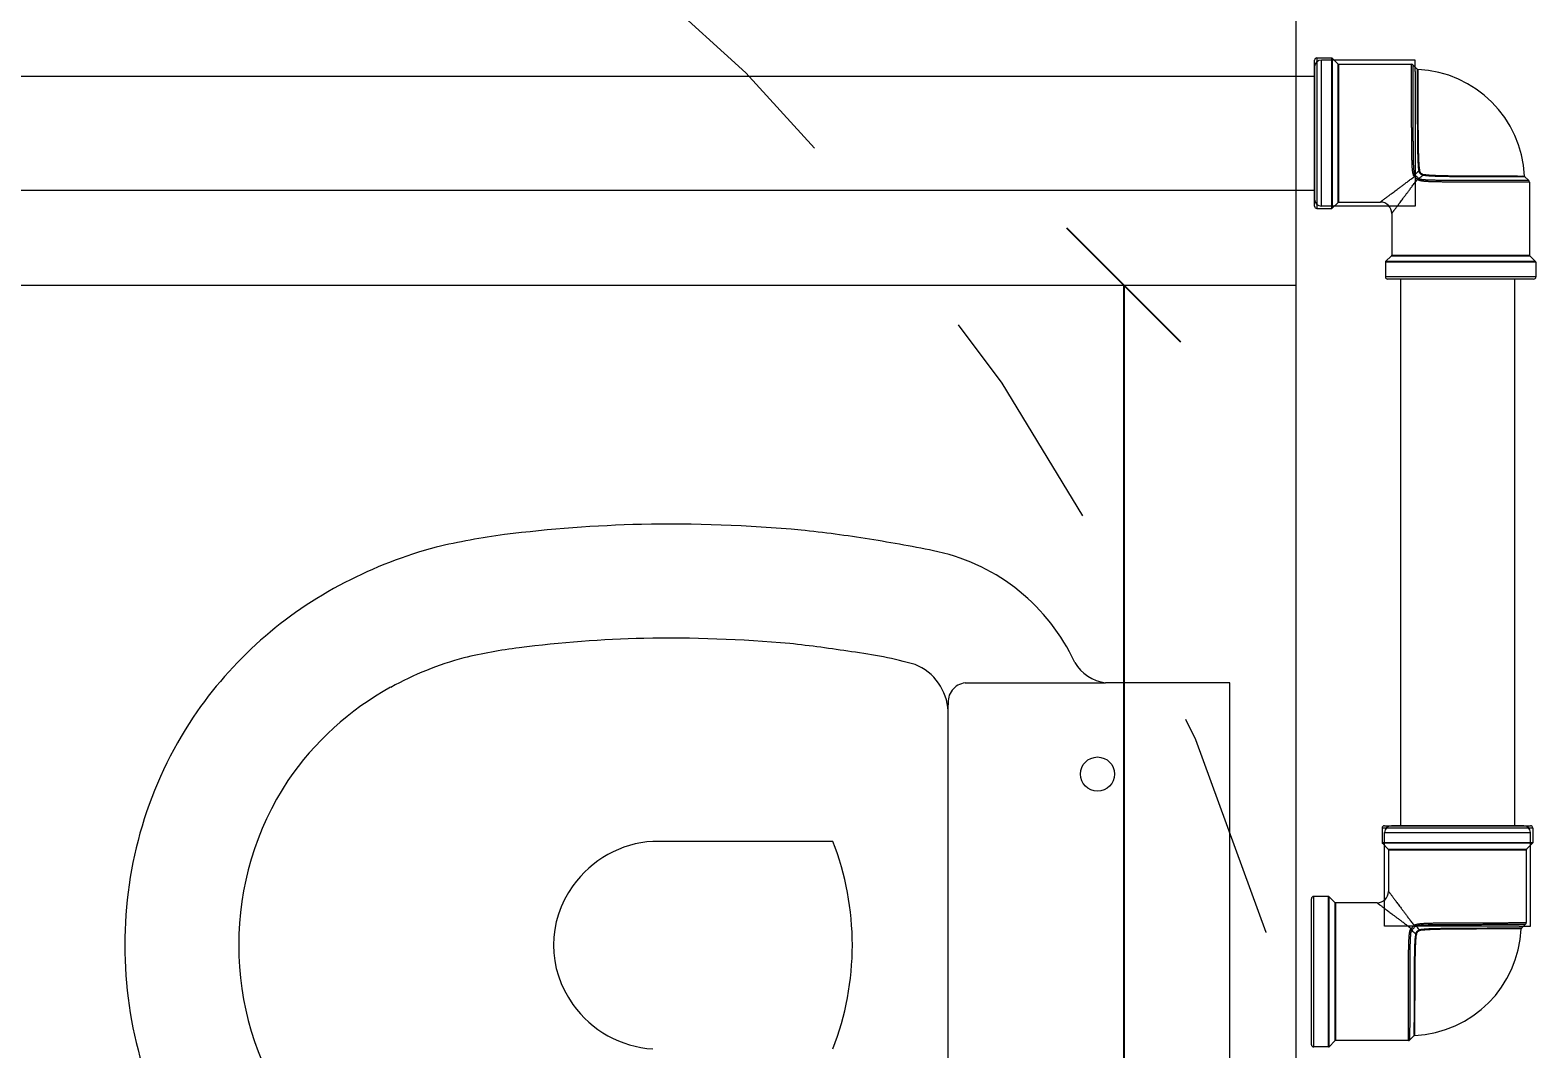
# Model space of a CAD drawing. Header units: metres. Extents: x 1628 to 1845, y 824 to 931.
# Drawn here: x 1651.716 to 1652.376, y 871.344 to 871.791 of the extents above; entities that cross this region are included whole.
import ezdxf

# ---------------------------------------------------------------- set-up
doc = ezdxf.new("R2010")
doc.units = ezdxf.units.M
doc.header["$LTSCALE"] = 0.15
doc.linetypes.add('CONTINUO', pattern=[0])
doc.linetypes.add('HIDDEN2', pattern=[0.1875, 0.125, -0.0625])
doc.layers.get('0').update_dxf_attribs({"lineweight": 0, "plot": 0})
doc.layers.get('Defpoints').update_dxf_attribs({"lineweight": 0})
for name, color, linetype, lineweight in [('Alvenaria', 170, 'Continuous', 0), ('Alvenaria ext', 5, 'Continuous', 5), ('Cotas', 1, 'Continuous', 0), ('esquadrias', 2, 'Continuous', 0), ('hidrosanitário', 26, 'Continuous', 0), ('Humanização', 108, 'Continuous', 0)]:
    doc.layers.add(name, color=color, linetype=linetype, lineweight=lineweight)
doc.styles.get("Standard").update_dxf_attribs({"font": 'arial.ttf'})
doc.dimstyles.new('Lunardi', dxfattribs={"dimtxt": 0.1, "dimasz": 0.05, "dimexe": 0, "dimexo": 0.05, "dimgap": 0.05, "dimtad": 0, "dimzin": 9, "dimtxsty": 'Standard', "dimblk": 'OBLIQUE', "dimcen": 0, "dimse1": 1, "dimse2": 1, "dimclrd": 1, "dimclre": 1, "dimclrt": 1, "dimadec": 0, "dimazin": 0, "dimtfac": 1, "dimtmove": 1, "dimatfit": 2, "dimldrblk": 'OBLIQUE', "dimfxl": 1, "dimarcsym": 0})

# ---------------------------------------------------------------- blocks, each defined once
blk = doc.blocks.new('_Oblique')
at = {"color": 0, "linetype": 'ByBlock', "lineweight": -2}
blk.add_line((-0.5, -0.5), (0.5, 0.5), dxfattribs=at)
blk = doc.blocks.new('*D160')
at = {"layer": 'Cotas', "color": 1, "lineweight": -2, "ltscale": 0.3}
for p, q in [((1652.19577, 871.6792), (1652.19577, 871.17975)), ((1652.19577, 870.3292), (1652.19577, 870.82866))]:
    blk.add_line(p, q, dxfattribs=at)
at = {"layer": 'Defpoints', "color": 0, "ltscale": 0.3}
for p in [(1652.27122, 871.6792), (1652.19577, 870.3292), (1652.27122, 870.3292)]:
    blk.add_point(p, dxfattribs=at)
at = {"layer": 'Cotas', "color": 1, "lineweight": -2, "ltscale": 0.3, "xscale": 0.05, "yscale": 0.05, "zscale": 0.05}
for p, rotation in [((1652.19577, 871.6792), 90), ((1652.19577, 870.3292), 270)]:
    blk.add_blockref('_Oblique', p, dxfattribs=dict(at, rotation=rotation))
at = {"layer": 'Cotas', "color": 1, "ltscale": 0.3, "insert": (1652.19577, 871.0042), "char_height": 0.1, "attachment_point": 5, "rotation": 90}
blk.add_mtext('1,35', dxfattribs=at)
blk = doc.blocks.new('*D204')
at = {"layer": 'Cotas', "color": 1, "linetype": 'CONTINUO', "lineweight": -2, "ltscale": 10}
for p, q in [((1650.42122, 872.07115), (1651.17067, 872.07115)), ((1652.27122, 872.07115), (1651.52177, 872.07115))]:
    blk.add_line(p, q, dxfattribs=at)
at = {"layer": 'Defpoints', "color": 0, "linetype": 'CONTINUO', "ltscale": 10}
for p in [(1652.27122, 872.07115), (1652.27122, 871.8292), (1650.42122, 871.6792)]:
    blk.add_point(p, dxfattribs=at)
at = {"layer": 'Cotas', "color": 1, "linetype": 'CONTINUO', "lineweight": -2, "ltscale": 10, "xscale": 0.05, "yscale": 0.05, "zscale": 0.05, "rotation": 180}
blk.add_blockref('_Oblique', (1650.42122, 872.07115), dxfattribs=at)
at = {"layer": 'Cotas', "color": 1, "linetype": 'CONTINUO', "lineweight": -2, "ltscale": 10, "xscale": 0.05, "yscale": 0.05, "zscale": 0.05}
blk.add_blockref('_Oblique', (1652.27122, 872.07115), dxfattribs=at)
at = {"layer": 'Cotas', "color": 1, "linetype": 'CONTINUO', "ltscale": 10, "insert": (1651.34622, 872.07115), "char_height": 0.1, "attachment_point": 5}
blk.add_mtext('1,85', dxfattribs=at)

msp = doc.modelspace()

# ---------------------------------------------------------------- linework, layer by layer
at = {"layer": 'Alvenaria'}
for p, q in [((1652.27122, 869.7792), (1652.27122, 871.8292)), ((1650.42122, 871.6792), (1652.27122, 871.6792))]:
    msp.add_line(p, q, dxfattribs=at)
at = {"layer": 'Alvenaria ext'}
msp.add_line((1652.27122, 870.3292), (1652.27122, 871.6792), dxfattribs=at)
at = {"layer": 'esquadrias', "linetype": 'HIDDEN2'}
msp.add_circle((1651.37959, 871.12185), 0.91976, dxfattribs=at)
at = {"layer": 'hidrosanitário', "linetype": 'Continuous'}
for p, q in [((1652.27938, 871.71377), (1652.27938, 871.77777)), ((1652.28038, 871.77877), (1652.28681, 871.77877)), ((1652.28038, 871.77877), (1652.28038, 871.71277)), ((1652.32338, 871.77782), (1652.28238, 871.77782)), ((1652.28238, 871.71382), (1652.28238, 871.77782)), ((1652.28681, 871.77877), (1652.28681, 871.71277)), ((1652.2871, 871.77865), (1652.28966, 871.77608)), ((1652.2871, 871.77865), (1652.2871, 871.71288)), ((1652.32338, 871.77282), (1652.32338, 871.77782)), ((1652.27938, 871.77482), (1652.27938, 871.76742)), ((1652.28966, 871.71545), (1652.28966, 871.77608)), ((1652.28995, 871.77597), (1652.32187, 871.77597)), ((1652.28995, 871.71557), (1652.28995, 871.77597)), ((1652.32259, 871.77566), (1652.32434, 871.77384)), ((1652.32338, 871.77282), (1652.32338, 871.71882)), ((1652.32434, 871.77384), (1652.32434, 871.77372)), ((1652.32434, 871.77384), (1652.32434, 871.77383)), ((1652.32434, 871.77383), (1652.32435, 871.77382)), ((1652.32435, 871.77382), (1652.32437, 871.77381)), ((1652.32437, 871.77381), (1652.32438, 871.7738)), ((1652.32438, 871.7738), (1652.32439, 871.77379)), ((1652.32439, 871.77379), (1652.3244, 871.77379)), ((1652.3244, 871.77379), (1652.32441, 871.77378)), ((1652.32441, 871.77378), (1652.32443, 871.77377)), ((1652.32443, 871.77377), (1652.32444, 871.77376)), ((1652.32444, 871.77376), (1652.32445, 871.77375)), ((1652.32445, 871.77375), (1652.32447, 871.77375)), ((1652.32447, 871.77375), (1652.32448, 871.77374)), ((1652.32448, 871.77374), (1652.3245, 871.77374)), ((1652.3245, 871.77374), (1652.32451, 871.77373)), ((1652.32451, 871.77373), (1652.32453, 871.77373)), ((1652.32453, 871.77373), (1652.32454, 871.77372)), ((1652.32454, 871.77372), (1652.32456, 871.77372)), ((1652.32456, 871.77372), (1652.32458, 871.77372)), ((1652.32458, 871.77372), (1652.32459, 871.77372)), ((1652.32459, 871.77372), (1652.32461, 871.77372)), ((1652.27938, 871.76742), (1652.27938, 871.72422)), ((1652.28999, 871.73111), (1652.28979, 871.73131)), ((1652.28979, 871.73111), (1652.28999, 871.73131)), ((1652.27938, 871.72422), (1652.27938, 871.71682)), ((1652.37133, 871.727), (1652.37133, 871.72699)), ((1652.37133, 871.72699), (1652.37133, 871.72697)), ((1652.37133, 871.72697), (1652.37133, 871.72695)), ((1652.37133, 871.72695), (1652.37134, 871.72693)), ((1652.37134, 871.72693), (1652.37134, 871.72691)), ((1652.37134, 871.72691), (1652.37135, 871.72689)), ((1652.37135, 871.72689), (1652.37135, 871.72687)), ((1652.37135, 871.72687), (1652.37136, 871.72685)), ((1652.37136, 871.72685), (1652.37137, 871.72684)), ((1652.37137, 871.72684), (1652.37138, 871.72682)), ((1652.37138, 871.72682), (1652.37139, 871.7268)), ((1652.37139, 871.7268), (1652.3714, 871.72679)), ((1652.3714, 871.72679), (1652.37141, 871.72677)), ((1652.37141, 871.72677), (1652.37142, 871.72676)), ((1652.37142, 871.72676), (1652.37143, 871.72675)), ((1652.37143, 871.72675), (1652.37144, 871.72673)), ((1652.37144, 871.72673), (1652.37145, 871.72672)), ((1652.37145, 871.72672), (1652.37327, 871.72498)), ((1652.37358, 871.72426), (1652.37358, 871.69233)), ((1652.32338, 871.71882), (1652.32338, 871.71382)), ((1652.28038, 871.71277), (1652.28681, 871.71277)), ((1652.32338, 871.71382), (1652.28238, 871.71382)), ((1652.2871, 871.71288), (1652.28966, 871.71545)), ((1652.28995, 871.71557), (1652.30818, 871.71557)), ((1652.31318, 871.71057), (1652.31318, 871.69233)), ((1652.31306, 871.69205), (1652.3105, 871.68948)), ((1652.31306, 871.69205), (1652.3737, 871.69205)), ((1652.31318, 871.69233), (1652.37358, 871.69233)), ((1652.3737, 871.69205), (1652.37626, 871.68948)), ((1652.31038, 871.6892), (1652.31038, 871.68277)), ((1652.37638, 871.6892), (1652.31038, 871.6892)), ((1652.37626, 871.68948), (1652.3105, 871.68948)), ((1652.37638, 871.6892), (1652.37638, 871.68277)), ((1652.37638, 871.68277), (1652.31038, 871.68277)), ((1652.37538, 871.68177), (1652.31138, 871.68177)), ((1652.30897, 871.44109), (1652.30897, 871.43466)), ((1652.37497, 871.44109), (1652.30897, 871.44109)), ((1652.30997, 871.44209), (1652.37397, 871.44209)), ((1652.32043, 871.44209), (1652.31303, 871.44209)), ((1652.36363, 871.44209), (1652.32043, 871.44209)), ((1652.37103, 871.44209), (1652.36363, 871.44209)), ((1652.37497, 871.44109), (1652.37497, 871.43466)), ((1652.37497, 871.43466), (1652.30897, 871.43466)), ((1652.30909, 871.43438), (1652.31165, 871.43181)), ((1652.37485, 871.43438), (1652.30909, 871.43438)), ((1652.31003, 871.39809), (1652.31003, 871.43909)), ((1652.31003, 871.43909), (1652.37403, 871.43909)), ((1652.37485, 871.43438), (1652.37229, 871.43181)), ((1652.37403, 871.39809), (1652.37403, 871.43909)), ((1652.31165, 871.43181), (1652.37229, 871.43181)), ((1652.31177, 871.43153), (1652.31177, 871.41329)), ((1652.31177, 871.43153), (1652.37217, 871.43153)), ((1652.32731, 871.43148), (1652.32751, 871.43168)), ((1652.32731, 871.43168), (1652.32751, 871.43148)), ((1652.37217, 871.43153), (1652.37217, 871.3996)), ((1652.27797, 871.34609), (1652.27797, 871.41009)), ((1652.2854, 871.41109), (1652.27897, 871.41109)), ((1652.27897, 871.34509), (1652.27897, 871.41109)), ((1652.2854, 871.34509), (1652.2854, 871.41109)), ((1652.28825, 871.40841), (1652.28569, 871.41098)), ((1652.28569, 871.34521), (1652.28569, 871.41098)), ((1652.28825, 871.40841), (1652.28825, 871.34778)), ((1652.30677, 871.40829), (1652.28853, 871.40829)), ((1652.28853, 871.40829), (1652.28853, 871.34789)), ((1652.31503, 871.39809), (1652.31003, 871.39809)), ((1652.36903, 871.39809), (1652.31503, 871.39809)), ((1652.36903, 871.39809), (1652.37403, 871.39809)), ((1652.37004, 871.39713), (1652.36992, 871.39713)), ((1652.36993, 871.39693), (1652.36992, 871.39691)), ((1652.36992, 871.39691), (1652.36992, 871.39689)), ((1652.36992, 871.39689), (1652.36992, 871.39688)), ((1652.36992, 871.39688), (1652.36992, 871.39686)), ((1652.36994, 871.39697), (1652.36993, 871.39696)), ((1652.36993, 871.39696), (1652.36993, 871.39694)), ((1652.36993, 871.39694), (1652.36993, 871.39693)), ((1652.36995, 871.397), (1652.36994, 871.39699)), ((1652.36994, 871.39699), (1652.36994, 871.39697)), ((1652.36996, 871.39702), (1652.36995, 871.397)), ((1652.36997, 871.39705), (1652.36996, 871.39703)), ((1652.36996, 871.39703), (1652.36996, 871.39702)), ((1652.36998, 871.39706), (1652.36997, 871.39705)), ((1652.36999, 871.39707), (1652.36998, 871.39706)), ((1652.37, 871.39708), (1652.36999, 871.39707)), ((1652.37001, 871.39711), (1652.37, 871.3971)), ((1652.37, 871.3971), (1652.37, 871.39708)), ((1652.37002, 871.39712), (1652.37001, 871.39711)), ((1652.37003, 871.39713), (1652.37002, 871.39712)), ((1652.37004, 871.39713), (1652.37003, 871.39713)), ((1652.37186, 871.39888), (1652.37004, 871.39713)), ((1652.28825, 871.34778), (1652.28569, 871.34521)), ((1652.32046, 871.34789), (1652.28853, 871.34789)), ((1652.32293, 871.35002), (1652.32118, 871.3482)), ((1652.32295, 871.35004), (1652.32293, 871.35003)), ((1652.32293, 871.35003), (1652.32293, 871.35002)), ((1652.32296, 871.35005), (1652.32295, 871.35004)), ((1652.32298, 871.35006), (1652.32296, 871.35005)), ((1652.32299, 871.35007), (1652.32298, 871.35006)), ((1652.32301, 871.35008), (1652.32299, 871.35007)), ((1652.32302, 871.35009), (1652.32301, 871.35008)), ((1652.32304, 871.3501), (1652.32302, 871.35009)), ((1652.32306, 871.35011), (1652.32304, 871.3501)), ((1652.32307, 871.35012), (1652.32306, 871.35011)), ((1652.32309, 871.35012), (1652.32307, 871.35012)), ((1652.32311, 871.35013), (1652.32309, 871.35012)), ((1652.32313, 871.35013), (1652.32311, 871.35013)), ((1652.32315, 871.35014), (1652.32313, 871.35013)), ((1652.32317, 871.35014), (1652.32315, 871.35014)), ((1652.32319, 871.35014), (1652.32317, 871.35014)), ((1652.3232, 871.35014), (1652.32319, 871.35014)), ((1652.2854, 871.34509), (1652.27897, 871.34509))]:
    msp.add_line(p, q, dxfattribs=at)
at = {"layer": 'hidrosanitário'}
for p, q in [((1650.81188, 871.77077), (1652.27938, 871.77077)), ((1650.81188, 871.72077), (1652.27938, 871.72077)), ((1652.31697, 871.68177), (1652.31697, 871.44209)), ((1652.36697, 871.68177), (1652.36697, 871.44209))]:
    msp.add_line(p, q, dxfattribs=at)
at = {"layer": 'hidrosanitário', "linetype": 'Continuous'}
for centre, radius, start, end in [((1652.28038, 871.77777), 0.001, 90, 180), ((1652.28238, 871.77482), 0.003, 90, 180), ((1652.28681, 871.77837), 0.0004, 45, 90), ((1652.28995, 871.77637), 0.0004, 225, 270), ((1652.32187, 871.77497), 0.001, 43.79023, 89.99993), ((1652.32238, 871.72477), 0.049, 2.61143, 87.3914), ((1652.32238, 871.72477), 0.049, 2.60663, 87.39335), ((1652.54566, 871.50372), 0.31546, 134.38064, 134.80752), ((1652.10049, 871.94882), 0.3166, 315.2001, 315.62539), ((1652.37258, 871.72426), 0.001, 0.00006, 46.20983), ((1652.28238, 871.71682), 0.003, 180, 270), ((1652.28038, 871.71377), 0.001, 180, 270), ((1652.28681, 871.71317), 0.0004, 270, 315), ((1652.28995, 871.71517), 0.0004, 90, 135), ((1652.30818, 871.71057), 0.005, 360, 90), ((1652.31278, 871.69233), 0.0004, 315, 0), ((1652.37398, 871.69233), 0.0004, 180, 225), ((1652.31078, 871.6892), 0.0004, 135, 180), ((1652.37598, 871.6892), 0.0004, 0, 45), ((1652.31138, 871.68277), 0.001, 180, 270), ((1652.37538, 871.68277), 0.001, 270, 0), ((1652.30997, 871.44109), 0.001, 90, 180), ((1652.31303, 871.43909), 0.003, 90, 180), ((1652.37103, 871.43909), 0.003, 0, 90), ((1652.37397, 871.44109), 0.001, 0, 90), ((1652.30937, 871.43466), 0.0004, 180, 225), ((1652.37457, 871.43466), 0.0004, 315, 0), ((1652.31137, 871.43153), 0.0004, 0, 45), ((1652.37257, 871.43153), 0.0004, 135, 180), ((1652.27897, 871.41009), 0.001, 90, 180), ((1652.2854, 871.41069), 0.0004, 45, 90), ((1652.28853, 871.40869), 0.0004, 225, 270), ((1652.30677, 871.41329), 0.005, 270, 0), ((1652.54502, 871.62098), 0.3166, 225.2001, 225.62539), ((1652.32097, 871.39909), 0.049, 272.61143, 357.3914), ((1652.32097, 871.39909), 0.049, 272.60663, 357.39335), ((1652.09992, 871.17581), 0.31546, 44.38064, 44.80752), ((1652.37117, 871.3996), 0.001, 313.79023, 359.99993), ((1652.28853, 871.34749), 0.0004, 90, 135), ((1652.32046, 871.34889), 0.001, 270.00006, 316.20983), ((1652.27897, 871.34609), 0.001, 180, 270), ((1652.2854, 871.34549), 0.0004, 270, 315)]:
    msp.add_arc(centre, radius, start, end, dxfattribs=at)
for points, knots in [([(1652.32279, 871.72727), (1652.32276, 871.72734), (1652.3227, 871.72751), (1652.32261, 871.72777), (1652.32253, 871.72807), (1652.32246, 871.72839), (1652.3224, 871.72872), (1652.32235, 871.72906), (1652.32231, 871.7294), (1652.32227, 871.72974), (1652.32223, 871.73012), (1652.3222, 871.73053), (1652.32217, 871.73099), (1652.32214, 871.7315), (1652.32212, 871.73205), (1652.32209, 871.73266), (1652.32207, 871.73333), (1652.32205, 871.73407), (1652.32203, 871.73489), (1652.32201, 871.73577), (1652.322, 871.73672), (1652.32198, 871.73772), (1652.32197, 871.73876), (1652.32196, 871.7398), (1652.32195, 871.74084), (1652.32195, 871.74191), (1652.32194, 871.74305), (1652.32193, 871.74432), (1652.32193, 871.74571), (1652.32192, 871.74723), (1652.32191, 871.74888), (1652.32191, 871.75067), (1652.3219, 871.75264), (1652.3219, 871.75477), (1652.32189, 871.75697), (1652.32189, 871.75913), (1652.32188, 871.76116), (1652.32188, 871.76305), (1652.32188, 871.76484), (1652.32188, 871.76657), (1652.32188, 871.76818), (1652.32188, 871.76963), (1652.32187, 871.77096), (1652.32187, 871.77217), (1652.32187, 871.77324), (1652.32187, 871.77413), (1652.32187, 871.77483), (1652.32187, 871.77537), (1652.32187, 871.77573), (1652.32187, 871.77592), (1652.32187, 871.77597)], [0, 0, 0, 0, 0.119153, 0.260312, 0.417236, 0.583733, 0.753663, 0.92301, 1.092047, 1.264801, 1.450284, 1.656496, 1.885915, 2.138504, 2.415195, 2.71833, 3.052734, 3.423547, 3.832135, 4.273669, 4.747501, 5.256686, 5.779609, 6.299446, 6.815287, 7.34088, 7.905639, 8.535352, 9.235823, 9.999332, 10.815884, 11.705246, 12.685908, 13.769933, 14.896813, 15.986562, 17.009233, 17.940131, 18.825374, 19.699978, 20.52355, 21.245764, 21.883142, 22.507957, 23.058962, 23.500065, 23.837606, 24.112503, 24.307291, 24.383656, 24.383656, 24.383656, 24.383656]), ([(1652.32334, 871.72753), (1652.32332, 871.7276), (1652.32326, 871.72775), (1652.32319, 871.728), (1652.32312, 871.72828), (1652.32306, 871.72859), (1652.32301, 871.72891), (1652.32297, 871.72924), (1652.32293, 871.72957), (1652.3229, 871.72991), (1652.32287, 871.73028), (1652.32284, 871.73069), (1652.32282, 871.73114), (1652.3228, 871.73164), (1652.32278, 871.73219), (1652.32276, 871.73279), (1652.32274, 871.73345), (1652.32273, 871.73419), (1652.32271, 871.735), (1652.3227, 871.73587), (1652.32269, 871.73681), (1652.32268, 871.7378), (1652.32267, 871.73883), (1652.32266, 871.73986), (1652.32265, 871.74089), (1652.32265, 871.74195), (1652.32264, 871.74308), (1652.32264, 871.74433), (1652.32263, 871.74572), (1652.32263, 871.74722), (1652.32262, 871.74885), (1652.32262, 871.75062), (1652.32261, 871.75257), (1652.32261, 871.75468), (1652.32261, 871.75686), (1652.32261, 871.75899), (1652.3226, 871.761), (1652.3226, 871.76288), (1652.3226, 871.76465), (1652.3226, 871.76636), (1652.3226, 871.76795), (1652.3226, 871.76939), (1652.3226, 871.7707), (1652.32259, 871.7719), (1652.32259, 871.77296), (1652.32259, 871.77384), (1652.32259, 871.77454), (1652.32259, 871.77507), (1652.32259, 871.77543), (1652.32259, 871.77561), (1652.32259, 871.77566)], [0, 0, 0, 0, 0.109505, 0.240717, 0.388521, 0.547286, 0.710996, 0.875415, 1.040409, 1.209662, 1.391916, 1.594992, 1.821284, 2.070773, 2.344391, 2.644376, 2.975377, 3.342561, 3.747209, 4.184499, 4.65385, 5.158129, 5.675951, 6.190737, 6.701623, 7.222009, 7.781185, 8.404645, 9.09805, 9.854007, 10.66222, 11.542563, 12.513257, 13.586103, 14.701443, 15.779981, 16.792098, 17.713252, 18.589463, 19.454837, 20.26991, 20.984667, 21.61537, 22.233679, 22.77895, 23.215439, 23.549476, 23.821495, 24.014259, 24.08983, 24.08983, 24.08983, 24.08983]), ([(1652.32434, 871.77372), (1652.32434, 871.77366), (1652.32434, 871.77329), (1652.32434, 871.77241), (1652.32434, 871.771), (1652.32434, 871.76929), (1652.32435, 871.76742), (1652.32435, 871.7654), (1652.32435, 871.76325), (1652.32436, 871.76105), (1652.32436, 871.75895), (1652.32437, 871.75702), (1652.32437, 871.75525), (1652.32438, 871.75355), (1652.32439, 871.75183), (1652.3244, 871.75006), (1652.3244, 871.7483), (1652.32442, 871.74658), (1652.32443, 871.74493), (1652.32444, 871.74337), (1652.32446, 871.74195), (1652.32447, 871.74067), (1652.32449, 871.73954), (1652.3245, 871.73853), (1652.32452, 871.73762), (1652.32454, 871.7368), (1652.32456, 871.736), (1652.32458, 871.73521), (1652.32461, 871.73443), (1652.32464, 871.73366), (1652.32468, 871.73289), (1652.32472, 871.73209), (1652.32479, 871.73121), (1652.32488, 871.73023), (1652.32496, 871.72955), (1652.32502, 871.72918)], [0, 0, 0, 0, 0.077683, 0.562602, 1.311941, 2.201529, 3.131588, 4.115462, 5.221713, 6.360627, 7.41761, 8.374804, 9.243872, 10.076539, 10.933569, 11.822353, 12.721596, 13.574725, 14.405801, 15.198363, 15.911967, 16.546017, 17.109002, 17.61343, 18.062333, 18.463149, 18.853789, 19.251183, 19.649961, 20.03591, 20.403993, 20.801213, 21.237894, 21.727833, 22.276371, 22.276371, 22.276371, 22.276371]), ([(1652.32461, 871.77371), (1652.32461, 871.77371), (1652.32456, 871.77358), (1652.32469, 871.77328), (1652.32456, 871.77225), (1652.32463, 871.77091), (1652.32461, 871.76918), (1652.32462, 871.76732), (1652.32462, 871.76532), (1652.32463, 871.76318), (1652.32463, 871.76098), (1652.32464, 871.75889), (1652.32464, 871.75698), (1652.32465, 871.75521), (1652.32466, 871.75351), (1652.32467, 871.7518), (1652.32467, 871.75005), (1652.32468, 871.74829), (1652.3247, 871.74658), (1652.32471, 871.74494), (1652.32473, 871.74338), (1652.32474, 871.74196), (1652.32476, 871.74069), (1652.32478, 871.73956), (1652.3248, 871.73856), (1652.32482, 871.73766), (1652.32484, 871.73684), (1652.32486, 871.73605), (1652.32489, 871.73526), (1652.32492, 871.73447), (1652.32495, 871.73371), (1652.32499, 871.73295), (1652.32505, 871.73215), (1652.32512, 871.73127), (1652.32522, 871.73029), (1652.32532, 871.72961), (1652.32538, 871.72925)], [0, 0, 0, 0, 0.001439, 0.137545, 0.620285, 1.36626, 2.251879, 3.177767, 4.157297, 5.25854, 6.392448, 7.444682, 8.397685, 9.262904, 10.091913, 10.94514, 11.830046, 12.725364, 13.574786, 14.402319, 15.191487, 15.902075, 16.533506, 17.094201, 17.596577, 18.043693, 18.442961, 18.832128, 19.228043, 19.625419, 20.010062, 20.376971, 20.773032, 21.208539, 21.697502, 22.245529, 22.245529, 22.245529, 22.245529]), ([(1652.30818, 871.71557), (1652.30819, 871.71557), (1652.30821, 871.71559), (1652.30827, 871.71563), (1652.30837, 871.71571), (1652.3085, 871.71581), (1652.30868, 871.71595), (1652.30889, 871.71611), (1652.30915, 871.71631), (1652.30946, 871.71654), (1652.30981, 871.71681), (1652.31021, 871.71711), (1652.31067, 871.71745), (1652.31118, 871.71783), (1652.31174, 871.71826), (1652.31237, 871.71873), (1652.31307, 871.71925), (1652.31384, 871.71982), (1652.31468, 871.72045), (1652.31561, 871.72115), (1652.31662, 871.7219), (1652.31773, 871.72273), (1652.31893, 871.72364), (1652.32024, 871.72462), (1652.32164, 871.72569), (1652.32261, 871.72643), (1652.32311, 871.72682)], [0, 0, 0, 0, 0.011991, 0.048099, 0.108545, 0.193661, 0.304003, 0.440312, 0.603469, 0.79451, 1.014682, 1.265472, 1.548563, 1.865869, 2.219548, 2.612009, 3.04594, 3.524312, 4.050411, 4.62778, 5.259757, 5.949795, 6.701624, 7.518152, 8.400791, 9.348803, 9.348803, 9.348803, 9.348803]), ([(1652.31318, 871.71057), (1652.31318, 871.71057), (1652.3132, 871.7106), (1652.31325, 871.71066), (1652.31332, 871.71075), (1652.31342, 871.71089), (1652.31356, 871.71106), (1652.31372, 871.71128), (1652.31392, 871.71154), (1652.31415, 871.71185), (1652.31442, 871.7122), (1652.31472, 871.7126), (1652.31506, 871.71305), (1652.31545, 871.71356), (1652.31587, 871.71413), (1652.31634, 871.71476), (1652.31686, 871.71546), (1652.31744, 871.71622), (1652.31807, 871.71707), (1652.31876, 871.718), (1652.31952, 871.71901), (1652.32035, 871.72012), (1652.32125, 871.72132), (1652.32223, 871.72263), (1652.3233, 871.72403), (1652.32405, 871.725), (1652.32443, 871.7255)], [0, 0, 0, 0, 0.011991, 0.0481, 0.108545, 0.193661, 0.304004, 0.440313, 0.60347, 0.794512, 1.014685, 1.265475, 1.548566, 1.865874, 2.219553, 2.612016, 3.045947, 3.524321, 4.050421, 4.627792, 5.25977, 5.949811, 6.701642, 7.518173, 8.400814, 9.348797, 9.348797, 9.348797, 9.348797]), ([(1652.32334, 871.72753), (1652.32329, 871.72749), (1652.32317, 871.72742), (1652.32299, 871.72733), (1652.32286, 871.72729), (1652.32279, 871.72727)], [0, 0, 0, 0, 0.1010778, 0.2045617, 0.3075204, 0.3075204, 0.3075204, 0.3075204]), ([(1652.32311, 871.72682), (1652.32304, 871.72688), (1652.32292, 871.72702), (1652.32283, 871.72719), (1652.32279, 871.72727)], [0, 0, 0, 0, 0.1411456, 0.2780288, 0.2780288, 0.2780288, 0.2780288]), ([(1652.32355, 871.72724), (1652.32351, 871.72718), (1652.32342, 871.72708), (1652.32327, 871.72694), (1652.32317, 871.72686), (1652.32311, 871.72682)], [0, 0, 0, 0, 0.1041871, 0.2071975, 0.3056105, 0.3056105, 0.3056105, 0.3056105]), ([(1652.32443, 871.7255), (1652.32433, 871.72561), (1652.32411, 871.72583), (1652.32377, 871.72616), (1652.32344, 871.72649), (1652.32322, 871.72671), (1652.32311, 871.72682)], [0, 0, 0, 0, 0.2279506, 0.4669755, 0.7060486, 0.933683, 0.933683, 0.933683, 0.933683]), ([(1652.32355, 871.72724), (1652.3235, 871.72728), (1652.32342, 871.72736), (1652.32336, 871.72748), (1652.32334, 871.72753)], [0, 0, 0, 0, 0.0922553, 0.182969, 0.182969, 0.182969, 0.182969]), ([(1652.32485, 871.72594), (1652.32476, 871.72606), (1652.32457, 871.7263), (1652.32425, 871.72664), (1652.32391, 871.72695), (1652.32367, 871.72715), (1652.32355, 871.72724)], [0, 0, 0, 0, 0.225636, 0.460438, 0.6952885, 0.9206929, 0.9206929, 0.9206929, 0.9206929]), ([(1652.32485, 871.72594), (1652.3248, 871.7259), (1652.32469, 871.72581), (1652.32455, 871.72566), (1652.32447, 871.72555), (1652.32443, 871.7255)], [0, 0, 0, 0, 0.1041924, 0.2072085, 0.3056279, 0.3056279, 0.3056279, 0.3056279]), ([(1652.32488, 871.72518), (1652.3248, 871.72521), (1652.32464, 871.7253), (1652.3245, 871.72543), (1652.32443, 871.7255)], [0, 0, 0, 0, 0.1364425, 0.2779563, 0.2779563, 0.2779563, 0.2779563]), ([(1652.32515, 871.72573), (1652.32509, 871.72575), (1652.32498, 871.7258), (1652.32489, 871.72589), (1652.32485, 871.72594)], [0, 0, 0, 0, 0.0904513, 0.1830681, 0.1830681, 0.1830681, 0.1830681]), ([(1652.32515, 871.72573), (1652.32511, 871.72568), (1652.32503, 871.72556), (1652.32494, 871.72538), (1652.3249, 871.72524), (1652.32488, 871.72518)], [0, 0, 0, 0, 0.1010775, 0.204561, 0.3075192, 0.3075192, 0.3075192, 0.3075192]), ([(1652.37358, 871.72426), (1652.37353, 871.72426), (1652.37334, 871.72426), (1652.37298, 871.72426), (1652.37243, 871.72426), (1652.37172, 871.72426), (1652.37082, 871.72426), (1652.36973, 871.72426), (1652.36851, 871.72426), (1652.36717, 871.72426), (1652.3657, 871.72427), (1652.36407, 871.72427), (1652.36233, 871.72427), (1652.36052, 871.72427), (1652.35859, 871.72427), (1652.35651, 871.72428), (1652.35427, 871.72428), (1652.35199, 871.72428), (1652.34981, 871.72429), (1652.34782, 871.7243), (1652.34603, 871.7243), (1652.3444, 871.72431), (1652.3429, 871.72431), (1652.34153, 871.72432), (1652.3403, 871.72433), (1652.33917, 871.72434), (1652.33811, 871.72434), (1652.33706, 871.72435), (1652.33602, 871.72436), (1652.33499, 871.72438), (1652.33398, 871.72439), (1652.33301, 871.72441), (1652.33209, 871.72443), (1652.33124, 871.72445), (1652.33048, 871.72447), (1652.32981, 871.7245), (1652.32921, 871.72452), (1652.32868, 871.72455), (1652.3282, 871.72459), (1652.32777, 871.72462), (1652.32739, 871.72465), (1652.32704, 871.72469), (1652.32669, 871.72473), (1652.32635, 871.72479), (1652.32602, 871.72485), (1652.32569, 871.72492), (1652.32539, 871.725), (1652.32512, 871.72508), (1652.32496, 871.72515), (1652.32488, 871.72518)], [0, 0, 0, 0, 0.077317, 0.274332, 0.552153, 0.893715, 1.341268, 1.899477, 2.530213, 3.172791, 3.90657, 4.74047, 5.623429, 6.512151, 7.457991, 8.507534, 9.637512, 10.81705, 11.927063, 12.914056, 13.798669, 14.607782, 15.362826, 16.047918, 16.660087, 17.212813, 17.735854, 18.256827, 18.781016, 19.302749, 19.80752, 20.291737, 20.760076, 21.189952, 21.567601, 21.899681, 22.195881, 22.461955, 22.700883, 22.913686, 23.103138, 23.278085, 23.448896, 23.6204, 23.792659, 23.961493, 24.120559, 24.263436, 24.383654, 24.383654, 24.383654, 24.383654]), ([(1652.32538, 871.72925), (1652.32534, 871.72925), (1652.32525, 871.72925), (1652.32513, 871.72923), (1652.32505, 871.7292), (1652.32502, 871.72918)], [0, 0, 0, 0, 0.0620066, 0.1249811, 0.1839491, 0.1839491, 0.1839491, 0.1839491]), ([(1652.32502, 871.72918), (1652.32504, 871.72907), (1652.32512, 871.72883), (1652.3253, 871.7285), (1652.32554, 871.72818), (1652.32583, 871.72789), (1652.32615, 871.72766), (1652.32648, 871.72749), (1652.32669, 871.72743), (1652.3268, 871.7274)], [0, 0, 0, 0, 0.176707, 0.366899, 0.568401, 0.775695, 0.977834, 1.161088, 1.318237, 1.318237, 1.318237, 1.318237]), ([(1652.37327, 871.72498), (1652.37322, 871.72498), (1652.37304, 871.72498), (1652.37268, 871.72498), (1652.37214, 871.72498), (1652.37143, 871.72498), (1652.37054, 871.72498), (1652.36946, 871.72498), (1652.36826, 871.72498), (1652.36693, 871.72498), (1652.36547, 871.72499), (1652.36386, 871.72499), (1652.36214, 871.72499), (1652.36034, 871.72499), (1652.35844, 871.72499), (1652.35638, 871.72499), (1652.35416, 871.725), (1652.35191, 871.725), (1652.34975, 871.725), (1652.34778, 871.72501), (1652.34601, 871.72501), (1652.34439, 871.72502), (1652.34291, 871.72502), (1652.34155, 871.72503), (1652.34033, 871.72503), (1652.33922, 871.72504), (1652.33816, 871.72504), (1652.33713, 871.72505), (1652.33609, 871.72506), (1652.33507, 871.72507), (1652.33407, 871.72508), (1652.33311, 871.72509), (1652.3322, 871.72511), (1652.33136, 871.72512), (1652.3306, 871.72514), (1652.32994, 871.72516), (1652.32935, 871.72518), (1652.32883, 871.7252), (1652.32835, 871.72523), (1652.32793, 871.72526), (1652.32756, 871.72528), (1652.32721, 871.72531), (1652.32687, 871.72535), (1652.32654, 871.72539), (1652.32622, 871.72544), (1652.32591, 871.7255), (1652.32562, 871.72557), (1652.32537, 871.72565), (1652.32521, 871.7257), (1652.32515, 871.72573)], [0, 0, 0, 0, 0.076513, 0.271481, 0.546393, 0.88441, 1.32728, 1.879682, 2.503849, 3.139698, 3.865906, 4.691188, 5.564831, 6.444501, 7.380417, 8.419167, 9.537499, 10.704966, 11.803534, 12.78053, 13.656146, 14.457055, 15.204638, 15.882796, 16.488929, 17.036146, 17.554073, 18.070047, 18.58912, 19.105775, 19.60572, 20.085354, 20.54916, 20.974885, 21.348725, 21.677387, 21.970356, 22.233219, 22.468936, 22.678545, 22.864743, 23.036192, 23.20297, 23.369551, 23.535577, 23.696637, 23.846507, 23.97934, 24.089734, 24.089734, 24.089734, 24.089734]), ([(1652.32538, 871.72925), (1652.32539, 871.72915), (1652.32545, 871.72895), (1652.32559, 871.72866), (1652.32579, 871.72839), (1652.32604, 871.72815), (1652.32631, 871.72796), (1652.32659, 871.72783), (1652.32677, 871.72778), (1652.32686, 871.72776)], [0, 0, 0, 0, 0.15008, 0.310177, 0.479232, 0.652793, 0.822, 0.976148, 1.109627, 1.109627, 1.109627, 1.109627]), ([(1652.32686, 871.72776), (1652.32686, 871.72772), (1652.32686, 871.72764), (1652.32684, 871.72752), (1652.32681, 871.72744), (1652.3268, 871.7274)], [0, 0, 0, 0, 0.0620108, 0.1249908, 0.1839642, 0.1839642, 0.1839642, 0.1839642]), ([(1652.3268, 871.7274), (1652.32717, 871.72735), (1652.32788, 871.72726), (1652.32889, 871.72717), (1652.32979, 871.7271), (1652.3306, 871.72706), (1652.33139, 871.72702), (1652.33217, 871.72699), (1652.33298, 871.72696), (1652.33378, 871.72694), (1652.33459, 871.72692), (1652.33544, 871.7269), (1652.33636, 871.72689), (1652.33739, 871.72687), (1652.33853, 871.72685), (1652.33978, 871.72684), (1652.34116, 871.72683), (1652.34269, 871.72681), (1652.34434, 871.7268), (1652.34608, 871.72679), (1652.34787, 871.72678), (1652.34965, 871.72677), (1652.35139, 871.72677), (1652.35312, 871.72676), (1652.35494, 871.72676), (1652.35692, 871.72675), (1652.35908, 871.72674), (1652.36131, 871.72674), (1652.36347, 871.72674), (1652.36548, 871.72673), (1652.36733, 871.72673), (1652.36903, 871.72674), (1652.37029, 871.72669), (1652.37113, 871.72677), (1652.37137, 871.72671), (1652.37143, 871.72674), (1652.37143, 871.72672)], [0, 0, 0, 0, 0.565345, 1.071413, 1.519129, 1.922073, 2.297405, 2.69397, 3.100467, 3.503984, 3.900509, 4.314374, 4.777572, 5.291438, 5.856299, 6.477771, 7.168525, 7.937352, 8.763714, 9.638636, 10.549591, 11.446743, 12.312089, 13.157149, 14.050101, 15.037507, 16.127722, 17.288298, 18.387212, 19.361216, 20.299883, 21.175718, 21.876789, 22.274069, 22.306717, 22.325914, 22.325914, 22.325914, 22.325914]), ([(1652.32686, 871.72776), (1652.32723, 871.7277), (1652.32794, 871.7276), (1652.32894, 871.7275), (1652.32984, 871.72743), (1652.33066, 871.72738), (1652.33144, 871.72733), (1652.33222, 871.7273), (1652.33302, 871.72727), (1652.33382, 871.72724), (1652.33463, 871.72722), (1652.33547, 871.7272), (1652.3364, 871.72718), (1652.33742, 871.72716), (1652.33855, 871.72714), (1652.33979, 871.72713), (1652.34118, 871.72711), (1652.34269, 871.7271), (1652.34433, 871.72708), (1652.34607, 871.72707), (1652.34785, 871.72706), (1652.34962, 871.72705), (1652.35135, 871.72704), (1652.35308, 871.72704), (1652.35489, 871.72703), (1652.35686, 871.72702), (1652.35901, 871.72702), (1652.36123, 871.72701), (1652.36338, 871.72701), (1652.36538, 871.72701), (1652.36722, 871.727), (1652.36891, 871.72701), (1652.37017, 871.72696), (1652.371, 871.72704), (1652.37125, 871.72699), (1652.3713, 871.72701), (1652.3713, 871.727)], [0, 0, 0, 0, 0.564698, 1.069741, 1.516238, 1.917992, 2.292116, 2.68733, 3.092384, 3.494391, 3.889416, 4.301672, 4.763013, 5.274783, 5.837351, 6.456228, 7.144073, 7.909597, 8.732448, 9.60356, 10.510544, 11.403774, 12.26528, 13.106632, 13.995628, 14.978716, 16.064016, 17.219493, 18.313445, 19.283144, 20.217595, 21.089516, 21.787437, 22.182922, 22.215408, 22.234523, 22.234523, 22.234523, 22.234523]), ([(1652.30677, 871.40829), (1652.30678, 871.40829), (1652.3068, 871.40827), (1652.30686, 871.40822), (1652.30695, 871.40815), (1652.30709, 871.40805), (1652.30727, 871.40791), (1652.30748, 871.40775), (1652.30774, 871.40755), (1652.30805, 871.40732), (1652.3084, 871.40705), (1652.3088, 871.40675), (1652.30926, 871.40641), (1652.30976, 871.40603), (1652.31033, 871.4056), (1652.31096, 871.40513), (1652.31166, 871.40461), (1652.31243, 871.40403), (1652.31327, 871.4034), (1652.3142, 871.40271), (1652.31521, 871.40195), (1652.31632, 871.40113), (1652.31752, 871.40022), (1652.31883, 871.39924), (1652.32023, 871.39817), (1652.3212, 871.39743), (1652.3217, 871.39704)], [0, 0, 0, 0, 0.011991, 0.0481, 0.108545, 0.193661, 0.304004, 0.440313, 0.60347, 0.794512, 1.014685, 1.265475, 1.548566, 1.865874, 2.219553, 2.612016, 3.045947, 3.524321, 4.050421, 4.627792, 5.25977, 5.949811, 6.701642, 7.518173, 8.400814, 9.348797, 9.348797, 9.348797, 9.348797]), ([(1652.31177, 871.41329), (1652.31177, 871.41329), (1652.31179, 871.41326), (1652.31184, 871.4132), (1652.31191, 871.41311), (1652.31201, 871.41297), (1652.31215, 871.41279), (1652.31231, 871.41258), (1652.31251, 871.41232), (1652.31274, 871.41201), (1652.31301, 871.41166), (1652.31331, 871.41126), (1652.31365, 871.4108), (1652.31403, 871.4103), (1652.31446, 871.40973), (1652.31493, 871.4091), (1652.31545, 871.4084), (1652.31603, 871.40763), (1652.31666, 871.40679), (1652.31735, 871.40586), (1652.31811, 871.40485), (1652.31894, 871.40374), (1652.31984, 871.40254), (1652.32082, 871.40123), (1652.32189, 871.39983), (1652.32263, 871.39886), (1652.32302, 871.39836)], [0, 0, 0, 0, 0.011991, 0.048099, 0.108545, 0.193661, 0.304003, 0.440312, 0.603469, 0.79451, 1.014682, 1.265472, 1.548563, 1.865869, 2.219548, 2.612009, 3.04594, 3.524312, 4.050411, 4.62778, 5.259757, 5.949795, 6.701624, 7.518152, 8.400791, 9.348803, 9.348803, 9.348803, 9.348803]), ([(1652.32046, 871.34789), (1652.32046, 871.34794), (1652.32046, 871.34813), (1652.32046, 871.34849), (1652.32046, 871.34904), (1652.32046, 871.34975), (1652.32046, 871.35065), (1652.32046, 871.35174), (1652.32046, 871.35296), (1652.32047, 871.3543), (1652.32047, 871.35577), (1652.32047, 871.35741), (1652.32047, 871.35914), (1652.32047, 871.36095), (1652.32047, 871.36288), (1652.32048, 871.36496), (1652.32048, 871.3672), (1652.32049, 871.36948), (1652.32049, 871.37166), (1652.3205, 871.37365), (1652.3205, 871.37544), (1652.32051, 871.37707), (1652.32052, 871.37857), (1652.32052, 871.37994), (1652.32053, 871.38117), (1652.32054, 871.3823), (1652.32055, 871.38336), (1652.32056, 871.38441), (1652.32057, 871.38545), (1652.32058, 871.38649), (1652.32059, 871.38749), (1652.32061, 871.38846), (1652.32063, 871.38939), (1652.32065, 871.39024), (1652.32067, 871.391), (1652.3207, 871.39167), (1652.32073, 871.39226), (1652.32076, 871.39279), (1652.32079, 871.39327), (1652.32082, 871.3937), (1652.32086, 871.39408), (1652.32089, 871.39444), (1652.32094, 871.39478), (1652.32099, 871.39512), (1652.32105, 871.39545), (1652.32112, 871.39578), (1652.3212, 871.39608), (1652.32129, 871.39635), (1652.32135, 871.39652), (1652.32138, 871.39659)], [0, 0, 0, 0, 0.077317, 0.274332, 0.552153, 0.893715, 1.341268, 1.899477, 2.530213, 3.172791, 3.90657, 4.74047, 5.623429, 6.512151, 7.457991, 8.507534, 9.637512, 10.81705, 11.927063, 12.914056, 13.798669, 14.607782, 15.362826, 16.047918, 16.660087, 17.212813, 17.735854, 18.256827, 18.781016, 19.302749, 19.80752, 20.291737, 20.760076, 21.189952, 21.567601, 21.899681, 22.195881, 22.461955, 22.700883, 22.913686, 23.103138, 23.278085, 23.448896, 23.6204, 23.792659, 23.961493, 24.120559, 24.263436, 24.383654, 24.383654, 24.383654, 24.383654]), ([(1652.32118, 871.3482), (1652.32118, 871.34825), (1652.32118, 871.34843), (1652.32118, 871.3488), (1652.32118, 871.34934), (1652.32118, 871.35004), (1652.32118, 871.35093), (1652.32118, 871.35201), (1652.32118, 871.35322), (1652.32119, 871.35454), (1652.32119, 871.356), (1652.32119, 871.35761), (1652.32119, 871.35933), (1652.32119, 871.36113), (1652.32119, 871.36303), (1652.3212, 871.36509), (1652.3212, 871.36731), (1652.3212, 871.36956), (1652.32121, 871.37173), (1652.32121, 871.37369), (1652.32121, 871.37546), (1652.32122, 871.37708), (1652.32122, 871.37856), (1652.32123, 871.37992), (1652.32123, 871.38114), (1652.32124, 871.38225), (1652.32125, 871.38331), (1652.32125, 871.38434), (1652.32126, 871.38538), (1652.32127, 871.3864), (1652.32128, 871.3874), (1652.32129, 871.38836), (1652.32131, 871.38927), (1652.32132, 871.39011), (1652.32134, 871.39087), (1652.32136, 871.39153), (1652.32138, 871.39212), (1652.32141, 871.39265), (1652.32143, 871.39312), (1652.32146, 871.39354), (1652.32149, 871.39392), (1652.32152, 871.39426), (1652.32155, 871.3946), (1652.32159, 871.39493), (1652.32164, 871.39525), (1652.3217, 871.39557), (1652.32177, 871.39585), (1652.32185, 871.3961), (1652.32191, 871.39626), (1652.32193, 871.39633)], [0, 0, 0, 0, 0.076513, 0.271481, 0.546393, 0.88441, 1.32728, 1.879682, 2.503849, 3.139698, 3.865906, 4.691188, 5.564831, 6.444501, 7.380417, 8.419167, 9.537499, 10.704966, 11.803534, 12.78053, 13.656146, 14.457055, 15.204638, 15.882796, 16.488929, 17.036146, 17.554073, 18.070047, 18.58912, 19.105775, 19.60572, 20.085354, 20.54916, 20.974885, 21.348725, 21.677387, 21.970356, 22.233219, 22.468936, 22.678545, 22.864743, 23.036192, 23.20297, 23.369551, 23.535577, 23.696637, 23.846507, 23.97934, 24.089734, 24.089734, 24.089734, 24.089734]), ([(1652.32138, 871.39659), (1652.32142, 871.39667), (1652.32151, 871.39684), (1652.32163, 871.39698), (1652.3217, 871.39704)], [0, 0, 0, 0, 0.1364425, 0.2779563, 0.2779563, 0.2779563, 0.2779563]), ([(1652.32193, 871.39633), (1652.32188, 871.39637), (1652.32176, 871.39644), (1652.32158, 871.39653), (1652.32145, 871.39657), (1652.32138, 871.39659)], [0, 0, 0, 0, 0.1010775, 0.204561, 0.3075192, 0.3075192, 0.3075192, 0.3075192]), ([(1652.3217, 871.39704), (1652.32181, 871.39715), (1652.32203, 871.39737), (1652.32236, 871.3977), (1652.3227, 871.39803), (1652.32291, 871.39825), (1652.32302, 871.39836)], [0, 0, 0, 0, 0.2279506, 0.4669755, 0.7060486, 0.933683, 0.933683, 0.933683, 0.933683]), ([(1652.32214, 871.39662), (1652.3221, 871.39667), (1652.32201, 871.39678), (1652.32186, 871.39692), (1652.32176, 871.397), (1652.3217, 871.39704)], [0, 0, 0, 0, 0.1041924, 0.2072085, 0.3056279, 0.3056279, 0.3056279, 0.3056279]), ([(1652.32193, 871.39633), (1652.32195, 871.39638), (1652.322, 871.3965), (1652.32209, 871.39658), (1652.32214, 871.39662)], [0, 0, 0, 0, 0.0904513, 0.1830681, 0.1830681, 0.1830681, 0.1830681]), ([(1652.32214, 871.39662), (1652.32226, 871.39671), (1652.3225, 871.39691), (1652.32284, 871.39722), (1652.32316, 871.39756), (1652.32335, 871.3978), (1652.32344, 871.39792)], [0, 0, 0, 0, 0.225636, 0.460438, 0.6952885, 0.9206929, 0.9206929, 0.9206929, 0.9206929]), ([(1652.32361, 871.39468), (1652.32355, 871.3943), (1652.32346, 871.39359), (1652.32337, 871.39259), (1652.32331, 871.39168), (1652.32326, 871.39087), (1652.32322, 871.39008), (1652.32319, 871.3893), (1652.32317, 871.3885), (1652.32314, 871.38769), (1652.32312, 871.38688), (1652.32311, 871.38603), (1652.32309, 871.38511), (1652.32307, 871.38408), (1652.32306, 871.38295), (1652.32304, 871.38169), (1652.32303, 871.38031), (1652.32302, 871.37878), (1652.323, 871.37714), (1652.32299, 871.37539), (1652.32298, 871.37361), (1652.32298, 871.37182), (1652.32297, 871.37009), (1652.32296, 871.36835), (1652.32296, 871.36653), (1652.32295, 871.36455), (1652.32295, 871.36239), (1652.32294, 871.36016), (1652.32294, 871.35801), (1652.32294, 871.356), (1652.32293, 871.35414), (1652.32294, 871.35245), (1652.32289, 871.35118), (1652.32297, 871.35035), (1652.32292, 871.3501), (1652.32294, 871.35004), (1652.32293, 871.35004)], [0, 0, 0, 0, 0.565345, 1.071413, 1.519129, 1.922073, 2.297405, 2.69397, 3.100467, 3.503984, 3.900509, 4.314374, 4.777572, 5.291438, 5.856299, 6.477771, 7.168525, 7.937352, 8.763714, 9.638636, 10.549591, 11.446743, 12.312089, 13.157149, 14.050101, 15.037507, 16.127722, 17.288298, 18.387212, 19.361216, 20.299883, 21.175718, 21.876789, 22.274069, 22.306717, 22.325914, 22.325914, 22.325914, 22.325914]), ([(1652.32302, 871.39836), (1652.32308, 871.39843), (1652.32322, 871.39855), (1652.32339, 871.39865), (1652.32347, 871.39868)], [0, 0, 0, 0, 0.1411456, 0.2780288, 0.2780288, 0.2780288, 0.2780288]), ([(1652.32344, 871.39792), (1652.32339, 871.39796), (1652.32328, 871.39805), (1652.32314, 871.3982), (1652.32306, 871.39831), (1652.32302, 871.39836)], [0, 0, 0, 0, 0.1041871, 0.2071975, 0.3056105, 0.3056105, 0.3056105, 0.3056105]), ([(1652.32397, 871.39461), (1652.3239, 871.39424), (1652.32381, 871.39353), (1652.3237, 871.39253), (1652.32363, 871.39163), (1652.32358, 871.39081), (1652.32354, 871.39003), (1652.3235, 871.38925), (1652.32347, 871.38845), (1652.32344, 871.38765), (1652.32342, 871.38684), (1652.3234, 871.386), (1652.32338, 871.38508), (1652.32336, 871.38405), (1652.32335, 871.38292), (1652.32333, 871.38168), (1652.32331, 871.3803), (1652.3233, 871.37878), (1652.32329, 871.37714), (1652.32327, 871.3754), (1652.32326, 871.37362), (1652.32325, 871.37185), (1652.32325, 871.37012), (1652.32324, 871.36839), (1652.32323, 871.36658), (1652.32323, 871.36461), (1652.32322, 871.36246), (1652.32321, 871.36024), (1652.32321, 871.35809), (1652.32321, 871.35609), (1652.3232, 871.35425), (1652.32322, 871.35256), (1652.32316, 871.3513), (1652.32324, 871.35047), (1652.32319, 871.35022), (1652.32321, 871.35017), (1652.3232, 871.35017)], [0, 0, 0, 0, 0.564698, 1.069741, 1.516238, 1.917992, 2.292116, 2.68733, 3.092384, 3.494391, 3.889416, 4.301672, 4.763013, 5.274783, 5.837351, 6.456228, 7.144073, 7.909597, 8.732448, 9.60356, 10.510544, 11.403774, 12.26528, 13.106632, 13.995628, 14.978716, 16.064016, 17.219493, 18.313445, 19.283144, 20.217595, 21.089516, 21.787437, 22.182922, 22.215408, 22.234523, 22.234523, 22.234523, 22.234523]), ([(1652.32344, 871.39792), (1652.32348, 871.39797), (1652.32357, 871.39806), (1652.32368, 871.39811), (1652.32374, 871.39813)], [0, 0, 0, 0, 0.0922553, 0.182969, 0.182969, 0.182969, 0.182969]), ([(1652.32347, 871.39868), (1652.32355, 871.39871), (1652.32371, 871.39877), (1652.32397, 871.39886), (1652.32427, 871.39894), (1652.32459, 871.39901), (1652.32492, 871.39907), (1652.32526, 871.39912), (1652.3256, 871.39916), (1652.32595, 871.3992), (1652.32632, 871.39924), (1652.32673, 871.39927), (1652.32719, 871.3993), (1652.3277, 871.39933), (1652.32825, 871.39935), (1652.32886, 871.39938), (1652.32953, 871.3994), (1652.33027, 871.39942), (1652.33109, 871.39944), (1652.33197, 871.39946), (1652.33292, 871.39947), (1652.33392, 871.39949), (1652.33496, 871.3995), (1652.336, 871.39951), (1652.33704, 871.39952), (1652.33811, 871.39953), (1652.33926, 871.39953), (1652.34052, 871.39954), (1652.34192, 871.39955), (1652.34344, 871.39955), (1652.34508, 871.39956), (1652.34687, 871.39956), (1652.34884, 871.39957), (1652.35097, 871.39957), (1652.35317, 871.39958), (1652.35533, 871.39958), (1652.35736, 871.39959), (1652.35925, 871.39959), (1652.36105, 871.39959), (1652.36277, 871.39959), (1652.36438, 871.39959), (1652.36584, 871.3996), (1652.36716, 871.3996), (1652.36837, 871.3996), (1652.36945, 871.3996), (1652.37033, 871.3996), (1652.37103, 871.3996), (1652.37157, 871.3996), (1652.37194, 871.3996), (1652.37212, 871.3996), (1652.37217, 871.3996)], [0, 0, 0, 0, 0.119153, 0.260312, 0.417236, 0.583733, 0.753663, 0.92301, 1.092047, 1.264801, 1.450284, 1.656496, 1.885915, 2.138504, 2.415195, 2.71833, 3.052734, 3.423547, 3.832135, 4.273669, 4.747501, 5.256686, 5.779609, 6.299446, 6.815287, 7.34088, 7.905639, 8.535352, 9.235823, 9.999332, 10.815884, 11.705246, 12.685908, 13.769933, 14.896813, 15.986562, 17.009233, 17.940131, 18.825374, 19.699978, 20.52355, 21.245764, 21.883142, 22.507957, 23.058962, 23.500065, 23.837606, 24.112503, 24.307291, 24.383656, 24.383656, 24.383656, 24.383656]), ([(1652.32374, 871.39813), (1652.3237, 871.39818), (1652.32362, 871.3983), (1652.32353, 871.39848), (1652.32349, 871.39861), (1652.32347, 871.39868)], [0, 0, 0, 0, 0.1010778, 0.2045617, 0.3075204, 0.3075204, 0.3075204, 0.3075204]), ([(1652.32539, 871.39645), (1652.32527, 871.39643), (1652.32504, 871.39635), (1652.3247, 871.39617), (1652.32438, 871.39593), (1652.32409, 871.39564), (1652.32386, 871.39532), (1652.3237, 871.395), (1652.32363, 871.39478), (1652.32361, 871.39468)], [0, 0, 0, 0, 0.176707, 0.366899, 0.568401, 0.775695, 0.977834, 1.161088, 1.318237, 1.318237, 1.318237, 1.318237]), ([(1652.32397, 871.39461), (1652.32392, 871.39461), (1652.32384, 871.39461), (1652.32372, 871.39463), (1652.32364, 871.39466), (1652.32361, 871.39468)], [0, 0, 0, 0, 0.0620108, 0.1249908, 0.1839642, 0.1839642, 0.1839642, 0.1839642]), ([(1652.32374, 871.39813), (1652.3238, 871.39816), (1652.32395, 871.39821), (1652.3242, 871.39829), (1652.32449, 871.39835), (1652.32479, 871.39841), (1652.32511, 871.39846), (1652.32544, 871.39851), (1652.32577, 871.39854), (1652.32611, 871.39857), (1652.32648, 871.3986), (1652.32689, 871.39863), (1652.32734, 871.39865), (1652.32784, 871.39867), (1652.32839, 871.39869), (1652.32899, 871.39871), (1652.32966, 871.39873), (1652.33039, 871.39875), (1652.3312, 871.39876), (1652.33207, 871.39877), (1652.33301, 871.39878), (1652.33401, 871.3988), (1652.33503, 871.3988), (1652.33606, 871.39881), (1652.33709, 871.39882), (1652.33815, 871.39882), (1652.33929, 871.39883), (1652.34054, 871.39883), (1652.34192, 871.39884), (1652.34342, 871.39884), (1652.34505, 871.39885), (1652.34683, 871.39885), (1652.34878, 871.39886), (1652.35088, 871.39886), (1652.35306, 871.39886), (1652.3552, 871.39887), (1652.3572, 871.39887), (1652.35908, 871.39887), (1652.36085, 871.39887), (1652.36256, 871.39887), (1652.36415, 871.39887), (1652.36559, 871.39888), (1652.3669, 871.39888), (1652.3681, 871.39888), (1652.36917, 871.39888), (1652.37004, 871.39888), (1652.37074, 871.39888), (1652.37127, 871.39888), (1652.37163, 871.39888), (1652.37181, 871.39888), (1652.37186, 871.39888)], [0, 0, 0, 0, 0.109505, 0.240717, 0.388521, 0.547286, 0.710996, 0.875415, 1.040409, 1.209662, 1.391916, 1.594992, 1.821284, 2.070773, 2.344391, 2.644376, 2.975377, 3.342561, 3.747209, 4.184499, 4.65385, 5.158129, 5.675951, 6.190737, 6.701623, 7.222009, 7.781185, 8.404645, 9.09805, 9.854007, 10.66222, 11.542563, 12.513257, 13.586103, 14.701443, 15.779981, 16.792098, 17.713252, 18.589463, 19.454837, 20.26991, 20.984667, 21.61537, 22.233679, 22.77895, 23.215439, 23.549476, 23.821495, 24.014259, 24.08983, 24.08983, 24.08983, 24.08983]), ([(1652.32545, 871.3961), (1652.32535, 871.39608), (1652.32515, 871.39602), (1652.32486, 871.39588), (1652.32459, 871.39568), (1652.32435, 871.39543), (1652.32416, 871.39516), (1652.32403, 871.39488), (1652.32398, 871.3947), (1652.32397, 871.39461)], [0, 0, 0, 0, 0.15008, 0.310177, 0.479232, 0.652793, 0.822, 0.976148, 1.109627, 1.109627, 1.109627, 1.109627]), ([(1652.36992, 871.39713), (1652.36987, 871.39713), (1652.36949, 871.39713), (1652.36862, 871.39713), (1652.3672, 871.39713), (1652.36549, 871.39713), (1652.36362, 871.39712), (1652.36161, 871.39712), (1652.35945, 871.39712), (1652.35725, 871.39711), (1652.35515, 871.39711), (1652.35323, 871.3971), (1652.35145, 871.3971), (1652.34975, 871.39709), (1652.34803, 871.39708), (1652.34627, 871.39708), (1652.34451, 871.39707), (1652.34278, 871.39706), (1652.34113, 871.39704), (1652.33957, 871.39703), (1652.33815, 871.39702), (1652.33687, 871.397), (1652.33574, 871.39699), (1652.33473, 871.39697), (1652.33383, 871.39695), (1652.333, 871.39693), (1652.33221, 871.39691), (1652.33142, 871.39689), (1652.33063, 871.39686), (1652.32986, 871.39683), (1652.32909, 871.3968), (1652.32829, 871.39675), (1652.32741, 871.39669), (1652.32643, 871.39659), (1652.32575, 871.39651), (1652.32539, 871.39645)], [0, 0, 0, 0, 0.077683, 0.562602, 1.311941, 2.201529, 3.131588, 4.115462, 5.221713, 6.360627, 7.41761, 8.374804, 9.243872, 10.076539, 10.933569, 11.822353, 12.721596, 13.574725, 14.405801, 15.198363, 15.911967, 16.546017, 17.109002, 17.61343, 18.062333, 18.463149, 18.853789, 19.251183, 19.649961, 20.03591, 20.403993, 20.801213, 21.237894, 21.727833, 22.276371, 22.276371, 22.276371, 22.276371]), ([(1652.32545, 871.3961), (1652.32545, 871.39614), (1652.32545, 871.39622), (1652.32543, 871.39634), (1652.3254, 871.39642), (1652.32539, 871.39645)], [0, 0, 0, 0, 0.0620066, 0.1249811, 0.1839491, 0.1839491, 0.1839491, 0.1839491]), ([(1652.36992, 871.39686), (1652.36992, 871.39686), (1652.36978, 871.39691), (1652.36949, 871.39679), (1652.36845, 871.39691), (1652.36711, 871.39684), (1652.36538, 871.39686), (1652.36353, 871.39685), (1652.36152, 871.39685), (1652.35938, 871.39684), (1652.35719, 871.39684), (1652.35509, 871.39683), (1652.35318, 871.39683), (1652.35141, 871.39682), (1652.34972, 871.39681), (1652.348, 871.39681), (1652.34625, 871.3968), (1652.3445, 871.39679), (1652.34278, 871.39677), (1652.34114, 871.39676), (1652.33959, 871.39675), (1652.33816, 871.39673), (1652.3369, 871.39671), (1652.33577, 871.39669), (1652.33476, 871.39667), (1652.33386, 871.39665), (1652.33304, 871.39663), (1652.33225, 871.39661), (1652.33146, 871.39659), (1652.33068, 871.39655), (1652.32991, 871.39652), (1652.32915, 871.39648), (1652.32835, 871.39643), (1652.32747, 871.39635), (1652.3265, 871.39625), (1652.32581, 871.39615), (1652.32545, 871.3961)], [0, 0, 0, 0, 0.001439, 0.137545, 0.620285, 1.36626, 2.251879, 3.177767, 4.157297, 5.25854, 6.392448, 7.444682, 8.397685, 9.262904, 10.091913, 10.94514, 11.830046, 12.725364, 13.574786, 14.402319, 15.191487, 15.902075, 16.533506, 17.094201, 17.596577, 18.043693, 18.442961, 18.832128, 19.228043, 19.625419, 20.010062, 20.376971, 20.773032, 21.208539, 21.697502, 22.245529, 22.245529, 22.245529, 22.245529])]:
    msp.add_open_spline(points, degree=3, knots=knots, dxfattribs=at)
at = {"layer": 'Humanização'}
for p, q in [((1652.12617, 871.50474), (1652.18767, 871.50474)), ((1652.24215, 871.50474), (1652.18767, 871.50474)), ((1652.24215, 871.27474), (1652.24215, 871.50474)), ((1652.11867, 871.49326), (1652.11875, 871.49517)), ((1652.11867, 871.38974), (1652.11867, 871.49326)), ((1652.06817, 871.43524), (1651.98917, 871.43524)), ((1652.11867, 871.28623), (1652.11867, 871.38974))]:
    msp.add_line(p, q, dxfattribs=at)
msp.add_circle((1652.18417, 871.46474), 0.0075, dxfattribs=at)
for centre, radius, start, end in [((1651.9994, 870.96899), 0.60544, 91.44097, 97.13734), ((1651.99608, 870.9263), 0.64805, 84.85668, 91.05251), ((1651.96582, 871.25799), 0.31452, 97.60969, 103.16802), ((1651.98685, 870.95233), 0.62306, 81.01364, 83.79707), ((1651.98685, 870.95233), 0.62306, 78.20864, 81.01364), ((1651.94524, 871.37309), 0.19785, 104.95777, 117.40493), ((1652.09505, 871.47722), 0.08715, 24.77708, 77.32339), ((1651.93719, 871.38819), 0.18075, 117.34338, 145.81665), ((1651.96582, 871.25799), 0.26452, 97.65336, 102.99386), ((1651.9994, 870.96899), 0.55544, 91.45842, 97.11562), ((1651.99608, 870.9263), 0.59805, 84.90101, 91.03624), ((1651.98685, 870.95233), 0.57306, 81.01364, 83.75088), ((1651.94524, 871.37309), 0.14785, 105.25148, 118.69486), ((1652.05518, 871.34173), 0.17789, 74.01391, 83.16134), ((1652.19017, 871.52311), 0.01854, 210.35593, 262.26393), ((1652.09561, 871.4913), 0.02309, 2.59126, 68.2206), ((1651.93719, 871.38819), 0.13075, 118.77858, 145.70382), ((1652.12708, 871.49637), 0.00842, 96.19103, 188.25366), ((1651.9373, 871.39036), 0.17963, 146.40637, 180.19515), ((1651.9373, 871.39036), 0.12963, 146.52003, 180.27042), ((1651.99209, 871.38885), 0.04649, 93.59827, 144.64984), ((1651.95064, 871.38974), 0.12603, 338.83673, 21.16327), ((1651.98969, 871.38974), 0.04401, 143.79247, 216.20753), ((1651.9373, 871.38913), 0.17963, 179.80485, 213.59363), ((1651.9373, 871.38913), 0.12963, 179.72958, 213.47997), ((1651.99209, 871.39064), 0.04649, 215.35016, 266.40173)]:
    msp.add_arc(centre, radius, start, end, dxfattribs=at)

# ---------------------------------------------------------------- dimensions: what is measured, and where the dimension line sits
at = {"layer": 'Cotas', "linetype": 'CONTINUO', "ltscale": 10}
dim = msp.add_linear_dim(base=(1652.27122, 872.07115), p1=(1650.42122, 871.6792), p2=(1652.27122, 871.8292), dimstyle='Lunardi', override={"dimfxlon": 1}, dxfattribs=at)
dim.commit()
dim.dimension.update_dxf_attribs({"geometry": '*D204', "text_midpoint": (1651.34622, 872.07115)})
at = {"layer": 'Cotas', "ltscale": 0.3}
dim = msp.add_aligned_dim(p1=(1652.27122, 871.6792), p2=(1652.27122, 870.3292), distance=-0.07545, dimstyle='Lunardi', dxfattribs=at)
dim.commit()
dim.dimension.update_dxf_attribs({"geometry": '*D160', "text_midpoint": (1652.19577, 871.0042)})

doc.saveas('drawing.dxf')
